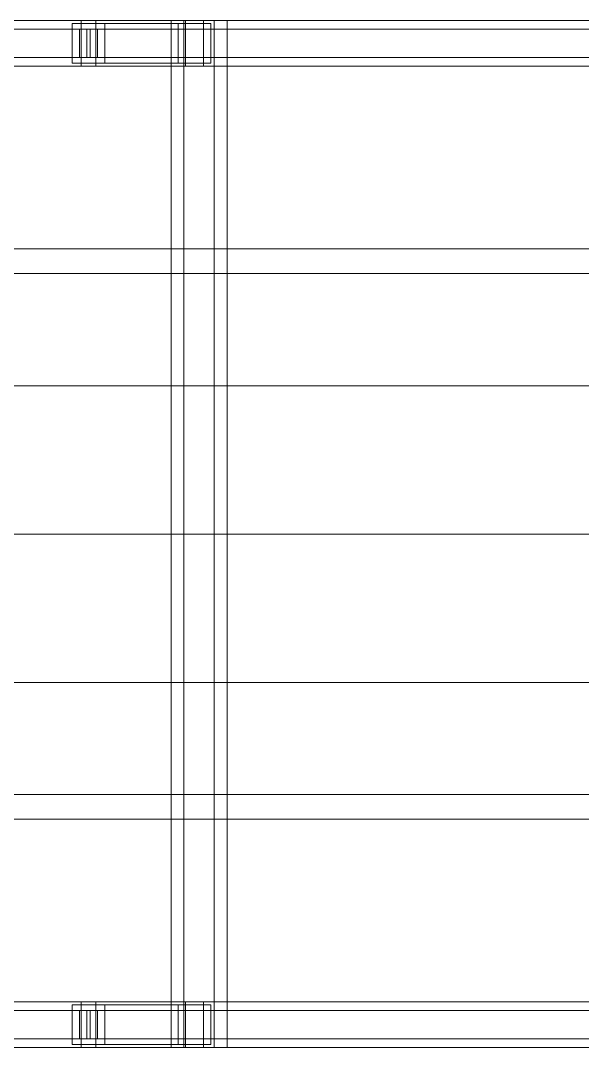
# Model space of a CAD drawing. Header units: millimetres. Extents: x -1970 to 34302, y -65268 to 6837.
# Drawn here: x 5690 to 6183, y -18450 to -17550 of the extents above; entities that cross this region are included whole.
import ezdxf

# ---------------------------------------------------------------- set-up
doc = ezdxf.new("R2010")
doc.units = ezdxf.units.MM
doc.layers.add('superior_C01', color=7, linetype='Continuous', lineweight=0)

msp = doc.modelspace()

# ---------------------------------------------------------------- linework, layer by layer
at = {"layer": 'superior_C01'}
for p, q in [((5743.596, -17550), (4606.765, -17550)), ((4619.572, -17550), (5756.402, -17550)), ((5834.845, -17550), (4698.015, -17550)), ((4714.024, -17550), (5850.854, -17550)), ((5743.596, -17550), (5743.596, -17590)), ((5756.402, -17550), (5743.596, -17550)), ((6880.426, -17550), (5743.596, -17550)), ((5756.402, -17590), (5756.402, -17550)), ((5756.402, -17550), (6893.233, -17550)), ((5860.196, -17550), (5822.302, -17550)), ((5822.302, -17550), (5822.302, -18450)), ((5833.508, -17550), (5822.302, -17550)), ((5833.508, -18450), (5833.508, -17550)), ((5833.508, -17550), (5871.402, -17550)), ((5834.845, -17550), (5834.845, -17590)), ((5850.854, -17550), (5834.845, -17550)), ((6971.676, -17550), (5834.845, -17550)), ((5850.854, -17590), (5850.854, -17550)), ((5850.854, -17550), (6987.684, -17550)), ((5860.196, -18450), (5860.196, -17550)), ((5860.196, -17550), (5871.402, -17550)), ((5871.402, -17550), (5871.402, -18450)), ((5741.993, -17557.5), (4698.013, -17557.5)), ((4714.026, -17557.5), (5758.005, -17557.5)), ((5764.209, -17552.5), (5735.789, -17552.5)), ((5735.789, -17552.5), (5735.789, -17587.5)), ((5828.639, -17552.5), (5735.789, -17552.5)), ((5741.993, -17557.5), (5741.993, -17582.5)), ((5758.005, -17557.5), (5741.993, -17557.5)), ((5748.669, -17557.5), (5751.329, -17557.5)), ((5748.669, -17582.5), (5748.669, -17557.5)), ((6978.35, -17557.5), (5748.669, -17557.5)), ((5751.329, -17557.5), (5751.329, -17582.5)), ((5751.329, -17557.5), (6981.01, -17557.5)), ((5758.005, -17582.5), (5758.005, -17557.5)), ((5764.209, -17587.5), (5764.209, -17552.5)), ((5764.209, -17552.5), (5857.06, -17552.5)), ((5828.639, -17587.5), (5828.639, -17552.5)), ((5828.639, -17552.5), (5857.06, -17552.5)), ((5857.06, -17552.5), (5857.06, -17587.5)), ((4698.013, -17582.5), (5741.993, -17582.5)), ((4714.026, -17582.5), (5758.005, -17582.5)), ((5741.993, -17582.5), (5758.005, -17582.5)), ((5751.329, -17582.5), (5748.669, -17582.5)), ((5748.669, -17582.5), (6978.35, -17582.5)), ((5751.329, -17582.5), (6981.01, -17582.5)), ((4606.765, -17590), (5743.596, -17590)), ((4619.572, -17590), (5756.402, -17590)), ((4698.015, -17590), (5834.845, -17590)), ((4714.024, -17590), (5850.854, -17590)), ((5735.789, -17587.5), (5764.209, -17587.5)), ((5828.639, -17587.5), (5735.789, -17587.5)), ((5743.596, -17590), (5756.402, -17590)), ((5743.596, -17590), (6880.426, -17590)), ((5756.402, -17590), (6893.233, -17590)), ((5857.06, -17587.5), (5764.209, -17587.5)), ((5857.06, -17587.5), (5828.639, -17587.5)), ((5834.845, -17590), (5850.854, -17590)), ((5834.845, -17590), (6971.676, -17590)), ((5850.854, -17590), (6987.684, -17590)), ((2012.494, -17750), (11002.451, -17750)), ((11004.06, -17750), (2014.103, -17750)), ((5559.532, -17771.702), (6488.479, -17771.702)), ((6490.39, -17771.702), (5561.443, -17771.702)), ((5581.458, -17870), (6510.405, -17870)), ((6512.316, -17870), (5583.369, -17870)), ((5581.458, -18000), (6510.405, -18000)), ((6512.316, -18000), (5583.369, -18000)), ((5581.458, -18130), (6510.405, -18130)), ((6512.316, -18130), (5583.369, -18130)), ((6488.479, -18228.298), (5559.532, -18228.298)), ((5561.443, -18228.298), (6490.39, -18228.298)), ((11002.451, -18250), (2012.494, -18250)), ((2014.103, -18250), (11004.06, -18250)), ((5743.596, -18410), (4606.765, -18410)), ((4619.572, -18410), (5756.402, -18410)), ((5834.845, -18410), (4698.015, -18410)), ((4714.024, -18410), (5850.854, -18410)), ((5764.209, -18412.5), (5735.789, -18412.5)), ((5735.789, -18412.5), (5735.789, -18447.5)), ((5828.639, -18412.5), (5735.789, -18412.5)), ((5743.596, -18410), (5743.596, -18450)), ((5756.402, -18410), (5743.596, -18410)), ((6880.426, -18410), (5743.596, -18410)), ((5756.402, -18450), (5756.402, -18410)), ((5756.402, -18410), (6893.233, -18410)), ((5764.209, -18447.5), (5764.209, -18412.5)), ((5764.209, -18412.5), (5857.06, -18412.5)), ((5828.639, -18447.5), (5828.639, -18412.5)), ((5828.639, -18412.5), (5857.06, -18412.5)), ((5834.845, -18410), (5834.845, -18450)), ((5850.854, -18410), (5834.845, -18410)), ((6971.676, -18410), (5834.845, -18410)), ((5850.854, -18450), (5850.854, -18410)), ((5850.854, -18410), (6987.684, -18410)), ((5857.06, -18412.5), (5857.06, -18447.5)), ((5741.993, -18417.5), (4698.013, -18417.5)), ((4714.026, -18417.5), (5758.005, -18417.5)), ((5741.993, -18417.5), (5741.993, -18442.5)), ((5758.005, -18417.5), (5741.993, -18417.5)), ((5748.669, -18417.5), (5751.329, -18417.5)), ((5748.669, -18442.5), (5748.669, -18417.5)), ((6978.35, -18417.5), (5748.669, -18417.5)), ((5751.329, -18417.5), (5751.329, -18442.5)), ((5751.329, -18417.5), (6981.01, -18417.5)), ((5758.005, -18442.5), (5758.005, -18417.5)), ((4606.765, -18450), (5743.596, -18450)), ((4619.572, -18450), (5756.402, -18450)), ((4698.013, -18442.5), (5741.993, -18442.5)), ((4698.015, -18450), (5834.845, -18450)), ((4714.024, -18450), (5850.854, -18450)), ((4714.026, -18442.5), (5758.005, -18442.5)), ((5735.789, -18447.5), (5764.209, -18447.5)), ((5828.639, -18447.5), (5735.789, -18447.5)), ((5741.993, -18442.5), (5758.005, -18442.5)), ((5743.596, -18450), (5756.402, -18450)), ((5743.596, -18450), (6880.426, -18450)), ((5751.329, -18442.5), (5748.669, -18442.5)), ((5748.669, -18442.5), (6978.35, -18442.5)), ((5751.329, -18442.5), (6981.01, -18442.5)), ((5756.402, -18450), (6893.233, -18450)), ((5857.06, -18447.5), (5764.209, -18447.5)), ((5822.302, -18450), (5860.196, -18450)), ((5822.302, -18450), (5833.508, -18450)), ((5857.06, -18447.5), (5828.639, -18447.5)), ((5871.402, -18450), (5833.508, -18450)), ((5834.845, -18450), (5850.854, -18450)), ((5834.845, -18450), (6971.676, -18450)), ((5850.854, -18450), (6987.684, -18450)), ((5871.402, -18450), (5860.196, -18450))]:
    msp.add_line(p, q, dxfattribs=at)

doc.saveas('drawing.dxf')
